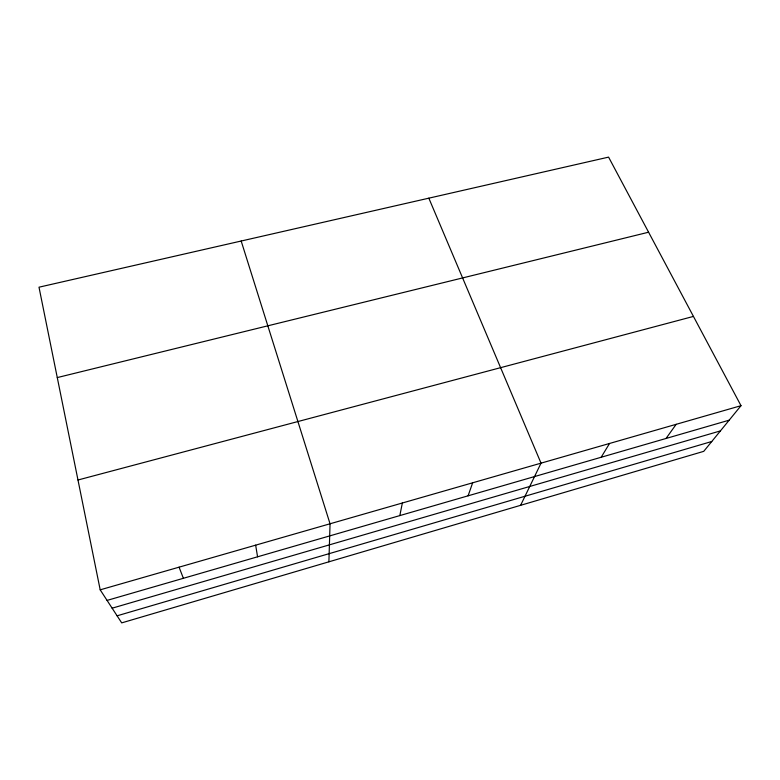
<?xml version="1.0" encoding="UTF-8"?>
<svg xmlns="http://www.w3.org/2000/svg" width="780" height="780" viewBox="0 0 780 780"><rect width="100%" height="100%" fill="white"/><g stroke="black" fill="none" stroke-linecap="round" stroke-linejoin="round"><path stroke-width="1.17" d="M328.897 561.815L330.047 523.789L241.176 241.02M399.828 515.59L402.353 503.002M468.088 495.817L472.651 482.81M520.611 505.313L541.027 463.154L428.834 198.169M601.166 457.255L609.541 443.469M666.032 438.467L676.172 424.32M741 405.688L703.736 451.347L121.699 622.879L100.191 589.836L39 287.196L608.585 157.121L741 405.688L100.191 589.836M117.107 615.81L711.769 441.499M112.135 608.185L720.418 430.901M107.074 600.405L729.183 420.176M77.981 480.002L693.44 316.417M57.272 377.578L648.58 232.216M179.069 567.177L183.388 578.292M255.655 545.161L257.566 556.803"/></g></svg>
